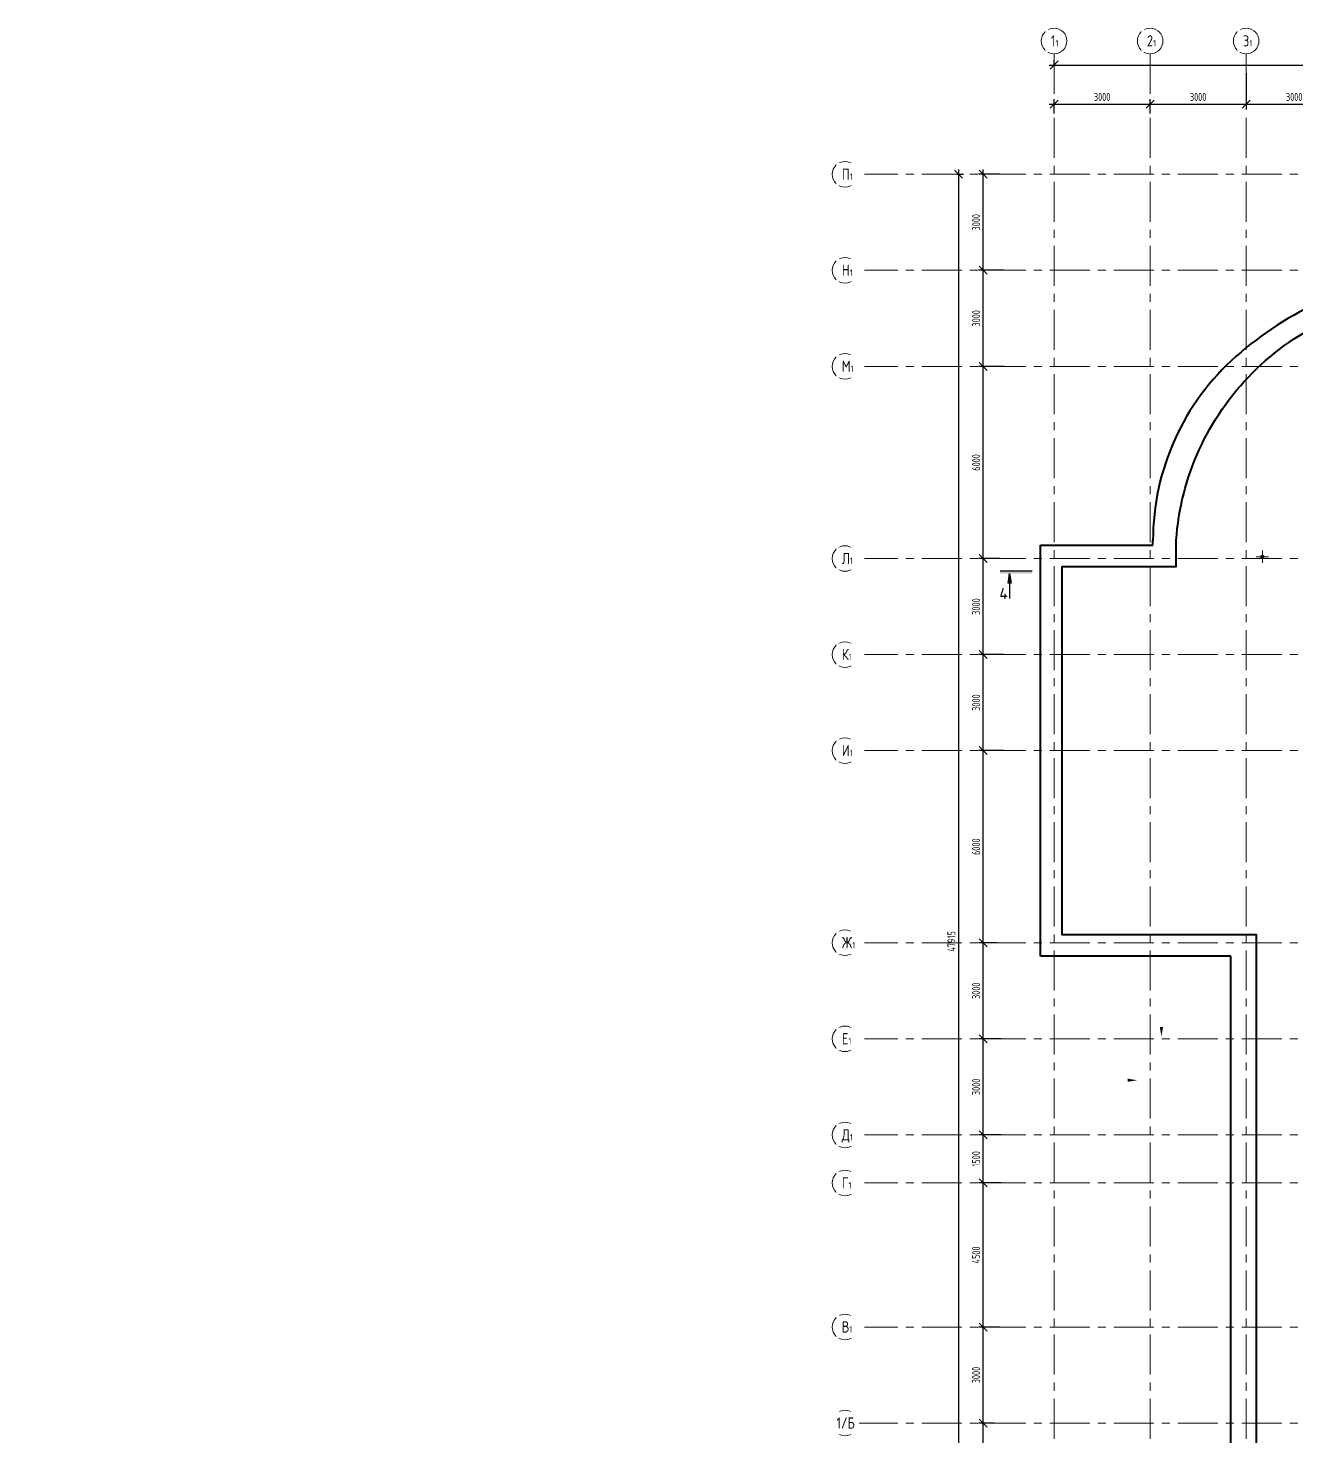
# Model space of a CAD drawing. Header units: millimetres. Extents: x -360149 to 682031, y -35655 to 209517.
# Drawn here: x 156525 to 196164, y 91172 to 135163 of the extents above; entities that cross this region are included whole.
import ezdxf
from ezdxf import colors
from ezdxf.entities.mleader import LeaderData, LeaderLine
from ezdxf.math import Vec2, Vec3

# ---------------------------------------------------------------- set-up
doc = ezdxf.new("R2010")
doc.units = ezdxf.units.MM
doc.header["$MEASUREMENT"] = 0
doc.header["$PDMODE"] = 3
doc.header["$PDSIZE"] = -4
doc.linetypes.add('CENTER', pattern=[2, 1.25, -0.25, 0.25, -0.25])
doc.layers.get('0').update_dxf_attribs({"color": 250, "lineweight": 9})
doc.layers.get('Defpoints').update_dxf_attribs({"color": 6})
for name, color, linetype, lineweight in [('_ВК-К1', 14, 'Continuous', 40), ('АР_Навесной фасад', 147, 'Continuous', 5), ('АР_Оси', 195, 'Continuous', 9), ('АР_Оси размеры', 164, 'Continuous', 9), ('АР_Отметки', 250, 'Continuous', 15), ('АР_Разрезы', 175, 'Continuous', 9), ('Подвал', 250, 'Continuous', 30)]:
    doc.layers.add(name, color=color, linetype=linetype, lineweight=lineweight)
doc.layers.add('Тонкая', color=7, linetype='Continuous')
doc.styles.add('ISOCPEUR', font='isocpeur.ttf', dxfattribs={"width": 0.7})
doc.styles.add('METRO-STYLE', font='isocpeur.ttf', dxfattribs={"width": 0.9, "oblique": 15})
doc.styles.add('ГОСТ 2.304', font='isocpeur.ttf', dxfattribs={"width": 0.7})
doc.dimstyles.new('СПДС', dxfattribs={"dimscale": 100, "dimtxt": 2.5, "dimasz": 2.5, "dimexe": 1.5, "dimexo": 0, "dimgap": 1, "dimtad": 1, "dimdec": 0, "dimrnd": 1, "dimtxsty": 'ГОСТ 2.304', "dimblk": 'OBLIQUE', "dimcen": 2.5, "dimdle": 1.5, "dimadec": 0, "dimazin": 2, "dimtfac": 0.75, "dimtdec": 0, "dimtmove": 1, "dimatfit": 3, "dimfxl": 1, "dimtolj": 1, "dimarcsym": 1})

# ---------------------------------------------------------------- blocks, each defined once
blk = doc.blocks.new('_Oblique')
at = {"color": 0, "linetype": 'ByBlock', "lineweight": -2}
blk.add_line((-0.5, -0.5), (0.5, 0.5), dxfattribs=at)
blk = doc.blocks.new('*D436')
at = {"layer": 'Defpoints', "color": 0, "lineweight": 30, "ltscale": 100, "transparency": 16777216}
for p in [(186368, 91601), (186710, 91601), (186710, 88601)]:
    blk.add_point(p, dxfattribs=at)
at = {"layer": 'АР_Оси размеры', "color": 0, "lineweight": -2, "ltscale": 100, "transparency": 16777216}
for p, q in [((186710, 91601), (186218, 91601)), ((186368, 88451), (186368, 91751)), ((186710, 88601), (186218, 88601))]:
    blk.add_line(p, q, dxfattribs=at)
at = {"layer": 'АР_Оси размеры', "color": 0, "lineweight": -2, "ltscale": 100, "transparency": 16777216, "xscale": 250, "yscale": 250, "zscale": 250}
for p, rotation in [((186368, 91601), 90), ((186368, 88601), 270)]:
    blk.add_blockref('_Oblique', p, dxfattribs=dict(at, rotation=rotation))
at = {"layer": 'АР_Оси размеры', "color": 0, "ltscale": 100, "transparency": 16777216, "insert": (186143, 90101), "char_height": 250, "attachment_point": 5, "rotation": 90, "style": 'ГОСТ 2.304'}
blk.add_mtext('\\A1;3000', dxfattribs=at)
blk = doc.blocks.new('*D437')
at = {"layer": 'Defpoints', "color": 0, "lineweight": 30, "ltscale": 100, "transparency": 16777216}
for p in [(186368, 94601), (186877, 94601), (186710, 91601)]:
    blk.add_point(p, dxfattribs=at)
at = {"layer": 'АР_Оси размеры', "color": 0, "lineweight": -2, "ltscale": 100, "transparency": 16777216}
for p, q in [((186877, 94601), (186218, 94601)), ((186368, 91451), (186368, 94751)), ((186710, 91601), (186218, 91601))]:
    blk.add_line(p, q, dxfattribs=at)
at = {"layer": 'АР_Оси размеры', "color": 0, "lineweight": -2, "ltscale": 100, "transparency": 16777216, "xscale": 250, "yscale": 250, "zscale": 250}
for p, rotation in [((186368, 94601), 90), ((186368, 91601), 270)]:
    blk.add_blockref('_Oblique', p, dxfattribs=dict(at, rotation=rotation))
at = {"layer": 'АР_Оси размеры', "color": 0, "ltscale": 100, "transparency": 16777216, "insert": (186143, 93101), "char_height": 250, "attachment_point": 5, "rotation": 90, "style": 'ГОСТ 2.304'}
blk.add_mtext('\\A1;3000', dxfattribs=at)
blk = doc.blocks.new('*D438')
at = {"layer": 'Defpoints', "color": 0, "lineweight": 30, "ltscale": 100, "transparency": 16777216}
for p in [(186368, 99101), (186931, 99101), (186877, 94601)]:
    blk.add_point(p, dxfattribs=at)
at = {"layer": 'АР_Оси размеры', "color": 0, "lineweight": -2, "ltscale": 100, "transparency": 16777216}
for p, q in [((186931, 99101), (186218, 99101)), ((186368, 94451), (186368, 99251)), ((186877, 94601), (186218, 94601))]:
    blk.add_line(p, q, dxfattribs=at)
at = {"layer": 'АР_Оси размеры', "color": 0, "lineweight": -2, "ltscale": 100, "transparency": 16777216, "xscale": 250, "yscale": 250, "zscale": 250}
for p, rotation in [((186368, 99101), 90), ((186368, 94601), 270)]:
    blk.add_blockref('_Oblique', p, dxfattribs=dict(at, rotation=rotation))
at = {"layer": 'АР_Оси размеры', "color": 0, "ltscale": 100, "transparency": 16777216, "insert": (186143, 96851), "char_height": 250, "attachment_point": 5, "rotation": 90, "style": 'ГОСТ 2.304'}
blk.add_mtext('\\A1;4500', dxfattribs=at)
blk = doc.blocks.new('*D439')
at = {"layer": 'Defpoints', "color": 0, "lineweight": 30, "ltscale": 100, "transparency": 16777216}
for p in [(186368, 100601), (186931, 100601), (186931, 99101)]:
    blk.add_point(p, dxfattribs=at)
at = {"layer": 'АР_Оси размеры', "color": 0, "lineweight": -2, "ltscale": 100, "transparency": 16777216}
for p, q in [((186368, 98951), (186368, 100751)), ((186931, 100601), (186218, 100601)), ((186931, 99101), (186218, 99101))]:
    blk.add_line(p, q, dxfattribs=at)
at = {"layer": 'АР_Оси размеры', "color": 0, "lineweight": -2, "ltscale": 100, "transparency": 16777216, "xscale": 250, "yscale": 250, "zscale": 250}
for p, rotation in [((186368, 100601), 90), ((186368, 99101), 270)]:
    blk.add_blockref('_Oblique', p, dxfattribs=dict(at, rotation=rotation))
at = {"layer": 'АР_Оси размеры', "color": 0, "ltscale": 100, "transparency": 16777216, "insert": (186143, 99851), "char_height": 250, "attachment_point": 5, "rotation": 90, "style": 'ГОСТ 2.304'}
blk.add_mtext('\\A1;1500', dxfattribs=at)
blk = doc.blocks.new('*D440')
at = {"layer": 'Defpoints', "color": 0, "lineweight": 30, "ltscale": 100, "transparency": 16777216}
for p in [(186368, 103601), (186791, 103601), (186931, 100601)]:
    blk.add_point(p, dxfattribs=at)
at = {"layer": 'АР_Оси размеры', "color": 0, "lineweight": -2, "ltscale": 100, "transparency": 16777216}
for p, q in [((186791, 103601), (186218, 103601)), ((186368, 100451), (186368, 103751)), ((186931, 100601), (186218, 100601))]:
    blk.add_line(p, q, dxfattribs=at)
at = {"layer": 'АР_Оси размеры', "color": 0, "lineweight": -2, "ltscale": 100, "transparency": 16777216, "xscale": 250, "yscale": 250, "zscale": 250}
for p, rotation in [((186368, 103601), 90), ((186368, 100601), 270)]:
    blk.add_blockref('_Oblique', p, dxfattribs=dict(at, rotation=rotation))
at = {"layer": 'АР_Оси размеры', "color": 0, "ltscale": 100, "transparency": 16777216, "insert": (186143, 102101), "char_height": 250, "attachment_point": 5, "rotation": 90, "style": 'ГОСТ 2.304'}
blk.add_mtext('\\A1;3000', dxfattribs=at)
blk = doc.blocks.new('*D441')
at = {"layer": 'Defpoints', "color": 0, "lineweight": 30, "ltscale": 100, "transparency": 16777216}
for p in [(186368, 106601), (186791, 106601), (186931, 103601)]:
    blk.add_point(p, dxfattribs=at)
at = {"layer": 'АР_Оси размеры', "color": 0, "lineweight": -2, "ltscale": 100, "transparency": 16777216}
for p, q in [((186791, 106601), (186218, 106601)), ((186368, 103451), (186368, 106751)), ((186931, 103601), (186218, 103601))]:
    blk.add_line(p, q, dxfattribs=at)
at = {"layer": 'АР_Оси размеры', "color": 0, "lineweight": -2, "ltscale": 100, "transparency": 16777216, "xscale": 250, "yscale": 250, "zscale": 250}
for p, rotation in [((186368, 106601), 90), ((186368, 103601), 270)]:
    blk.add_blockref('_Oblique', p, dxfattribs=dict(at, rotation=rotation))
at = {"layer": 'АР_Оси размеры', "color": 0, "ltscale": 100, "transparency": 16777216, "insert": (186143, 105101), "char_height": 250, "attachment_point": 5, "rotation": 90, "style": 'ГОСТ 2.304'}
blk.add_mtext('\\A1;3000', dxfattribs=at)
blk = doc.blocks.new('*D442')
at = {"layer": 'Defpoints', "color": 0, "lineweight": 30, "ltscale": 100, "transparency": 16777216}
for p in [(186368, 112601), (187022, 112601), (186791, 106601)]:
    blk.add_point(p, dxfattribs=at)
at = {"layer": 'АР_Оси размеры', "color": 0, "lineweight": -2, "ltscale": 100, "transparency": 16777216}
for p, q in [((186368, 106451), (186368, 112751)), ((187022, 112601), (186218, 112601)), ((186791, 106601), (186218, 106601))]:
    blk.add_line(p, q, dxfattribs=at)
at = {"layer": 'АР_Оси размеры', "color": 0, "lineweight": -2, "ltscale": 100, "transparency": 16777216, "xscale": 250, "yscale": 250, "zscale": 250}
for p, rotation in [((186368, 112601), 90), ((186368, 106601), 270)]:
    blk.add_blockref('_Oblique', p, dxfattribs=dict(at, rotation=rotation))
at = {"layer": 'АР_Оси размеры', "color": 0, "ltscale": 100, "transparency": 16777216, "insert": (186143, 109601), "char_height": 250, "attachment_point": 5, "rotation": 90, "style": 'ГОСТ 2.304'}
blk.add_mtext('\\A1;6000', dxfattribs=at)
blk = doc.blocks.new('*D443')
at = {"layer": 'Defpoints', "color": 0, "lineweight": 30, "ltscale": 100, "transparency": 16777216}
for p in [(186368, 115601), (186879, 115601), (187022, 112601)]:
    blk.add_point(p, dxfattribs=at)
at = {"layer": 'АР_Оси размеры', "color": 0, "lineweight": -2, "ltscale": 100, "transparency": 16777216}
for p, q in [((186368, 112451), (186368, 115751)), ((186879, 115601), (186218, 115601)), ((187022, 112601), (186218, 112601))]:
    blk.add_line(p, q, dxfattribs=at)
at = {"layer": 'АР_Оси размеры', "color": 0, "lineweight": -2, "ltscale": 100, "transparency": 16777216, "xscale": 250, "yscale": 250, "zscale": 250}
for p, rotation in [((186368, 115601), 90), ((186368, 112601), 270)]:
    blk.add_blockref('_Oblique', p, dxfattribs=dict(at, rotation=rotation))
at = {"layer": 'АР_Оси размеры', "color": 0, "ltscale": 100, "transparency": 16777216, "insert": (186143, 114101), "char_height": 250, "attachment_point": 5, "rotation": 90, "style": 'ГОСТ 2.304'}
blk.add_mtext('\\A1;3000', dxfattribs=at)
blk = doc.blocks.new('*D444')
at = {"layer": 'Defpoints', "color": 0, "lineweight": 30, "ltscale": 100, "transparency": 16777216}
for p in [(186368, 118601), (186879, 118601), (187022, 115601)]:
    blk.add_point(p, dxfattribs=at)
at = {"layer": 'АР_Оси размеры', "color": 0, "lineweight": -2, "ltscale": 100, "transparency": 16777216}
for p, q in [((186879, 118601), (186218, 118601)), ((186368, 115451), (186368, 118751)), ((187022, 115601), (186218, 115601))]:
    blk.add_line(p, q, dxfattribs=at)
at = {"layer": 'АР_Оси размеры', "color": 0, "lineweight": -2, "ltscale": 100, "transparency": 16777216, "xscale": 250, "yscale": 250, "zscale": 250}
for p, rotation in [((186368, 118601), 90), ((186368, 115601), 270)]:
    blk.add_blockref('_Oblique', p, dxfattribs=dict(at, rotation=rotation))
at = {"layer": 'АР_Оси размеры', "color": 0, "ltscale": 100, "transparency": 16777216, "insert": (186143, 117101), "char_height": 250, "attachment_point": 5, "rotation": 90, "style": 'ГОСТ 2.304'}
blk.add_mtext('\\A1;3000', dxfattribs=at)
blk = doc.blocks.new('*D445')
at = {"layer": 'Defpoints', "color": 0, "lineweight": 30, "ltscale": 100, "transparency": 16777216}
for p in [(186368, 124601), (187027, 124601), (186879, 118601)]:
    blk.add_point(p, dxfattribs=at)
at = {"layer": 'АР_Оси размеры', "color": 0, "lineweight": -2, "ltscale": 100, "transparency": 16777216}
for p, q in [((187027, 124601), (186218, 124601)), ((186368, 118451), (186368, 124751)), ((186879, 118601), (186218, 118601))]:
    blk.add_line(p, q, dxfattribs=at)
at = {"layer": 'АР_Оси размеры', "color": 0, "lineweight": -2, "ltscale": 100, "transparency": 16777216, "xscale": 250, "yscale": 250, "zscale": 250}
for p, rotation in [((186368, 124601), 90), ((186368, 118601), 270)]:
    blk.add_blockref('_Oblique', p, dxfattribs=dict(at, rotation=rotation))
at = {"layer": 'АР_Оси размеры', "color": 0, "ltscale": 100, "transparency": 16777216, "insert": (186143, 121601), "char_height": 250, "attachment_point": 5, "rotation": 90, "style": 'ГОСТ 2.304'}
blk.add_mtext('\\A1;6000', dxfattribs=at)
blk = doc.blocks.new('*D446')
at = {"layer": 'Defpoints', "color": 0, "lineweight": 30, "ltscale": 100, "transparency": 16777216}
for p in [(186368, 127601), (186879, 127601), (187022, 124601)]:
    blk.add_point(p, dxfattribs=at)
at = {"layer": 'АР_Оси размеры', "color": 0, "lineweight": -2, "ltscale": 100, "transparency": 16777216}
for p, q in [((186879, 127601), (186218, 127601)), ((186368, 124451), (186368, 127751)), ((187022, 124601), (186218, 124601))]:
    blk.add_line(p, q, dxfattribs=at)
at = {"layer": 'АР_Оси размеры', "color": 0, "lineweight": -2, "ltscale": 100, "transparency": 16777216, "xscale": 250, "yscale": 250, "zscale": 250}
for p, rotation in [((186368, 127601), 90), ((186368, 124601), 270)]:
    blk.add_blockref('_Oblique', p, dxfattribs=dict(at, rotation=rotation))
at = {"layer": 'АР_Оси размеры', "color": 0, "ltscale": 100, "transparency": 16777216, "insert": (186143, 126101), "char_height": 250, "attachment_point": 5, "rotation": 90, "style": 'ГОСТ 2.304'}
blk.add_mtext('\\A1;3000', dxfattribs=at)
blk = doc.blocks.new('*D447')
at = {"layer": 'Defpoints', "color": 0, "lineweight": 30, "ltscale": 100, "transparency": 16777216}
for p in [(186368, 130601), (186879, 130601), (187022, 127601)]:
    blk.add_point(p, dxfattribs=at)
at = {"layer": 'АР_Оси размеры', "color": 0, "lineweight": -2, "ltscale": 100, "transparency": 16777216}
for p, q in [((186368, 127451), (186368, 130751)), ((186879, 130601), (186218, 130601)), ((187022, 127601), (186218, 127601))]:
    blk.add_line(p, q, dxfattribs=at)
at = {"layer": 'АР_Оси размеры', "color": 0, "lineweight": -2, "ltscale": 100, "transparency": 16777216, "xscale": 250, "yscale": 250, "zscale": 250}
for p, rotation in [((186368, 130601), 90), ((186368, 127601), 270)]:
    blk.add_blockref('_Oblique', p, dxfattribs=dict(at, rotation=rotation))
at = {"layer": 'АР_Оси размеры', "color": 0, "ltscale": 100, "transparency": 16777216, "insert": (186143, 129101), "char_height": 250, "attachment_point": 5, "rotation": 90, "style": 'ГОСТ 2.304'}
blk.add_mtext('\\A1;3000', dxfattribs=at)
blk = doc.blocks.new('*D448')
at = {"layer": 'Defpoints', "color": 0, "lineweight": 30, "ltscale": 100, "transparency": 16777216}
for p in [(185541, 130601), (185541, 82686), (185597, 82686)]:
    blk.add_point(p, dxfattribs=at)
at = {"layer": 'АР_Оси размеры', "color": 0, "lineweight": -2, "ltscale": 100, "transparency": 16777216}
for p, q in [((185597, 130751), (185597, 82536)), ((185541, 130601), (185747, 130601)), ((185541, 82686), (185747, 82686))]:
    blk.add_line(p, q, dxfattribs=at)
at = {"layer": 'АР_Оси размеры', "color": 0, "lineweight": -2, "ltscale": 100, "transparency": 16777216, "xscale": 250, "yscale": 250, "zscale": 250}
for p, rotation in [((185597, 130601), 90), ((185597, 82686), 270)]:
    blk.add_blockref('_Oblique', p, dxfattribs=dict(at, rotation=rotation))
at = {"layer": 'АР_Оси размеры', "color": 0, "ltscale": 100, "transparency": 16777216, "insert": (185372, 106643), "char_height": 250, "attachment_point": 5, "rotation": 90, "style": 'ГОСТ 2.304'}
blk.add_mtext('\\A1;47915', dxfattribs=at)
blk = doc.blocks.new('*D449')
at = {"layer": 'Defpoints', "color": 0, "lineweight": 30, "ltscale": 100, "transparency": 16777216}
for p in [(188581, 132497), (191581, 132791), (191581, 132497)]:
    blk.add_point(p, dxfattribs=at)
at = {"layer": 'АР_Оси размеры', "color": 0, "lineweight": -2, "ltscale": 100, "transparency": 16777216}
for p, q in [((188581, 132497), (188581, 132941)), ((191581, 132497), (191581, 132941)), ((188431, 132791), (191731, 132791))]:
    blk.add_line(p, q, dxfattribs=at)
at = {"layer": 'АР_Оси размеры', "color": 0, "lineweight": -2, "ltscale": 100, "transparency": 16777216, "xscale": 250, "yscale": 250, "zscale": 250, "rotation": 180}
blk.add_blockref('_Oblique', (188581, 132791), dxfattribs=at)
at = {"layer": 'АР_Оси размеры', "color": 0, "lineweight": -2, "ltscale": 100, "transparency": 16777216, "xscale": 250, "yscale": 250, "zscale": 250}
blk.add_blockref('_Oblique', (191581, 132791), dxfattribs=at)
at = {"layer": 'АР_Оси размеры', "color": 0, "ltscale": 100, "transparency": 16777216, "insert": (190081, 133016), "char_height": 250, "attachment_point": 5, "style": 'ГОСТ 2.304'}
blk.add_mtext('\\A1;3000', dxfattribs=at)
blk = doc.blocks.new('*D450')
at = {"layer": 'Defpoints', "color": 0, "lineweight": 30, "ltscale": 100, "transparency": 16777216}
for p in [(194581, 133761), (191581, 132497), (194581, 132791)]:
    blk.add_point(p, dxfattribs=at)
at = {"layer": 'АР_Оси размеры', "color": 0, "lineweight": -2, "ltscale": 100, "transparency": 16777216}
for p, q in [((194581, 133761), (194581, 132641)), ((191581, 132497), (191581, 132941)), ((191431, 132791), (194731, 132791))]:
    blk.add_line(p, q, dxfattribs=at)
at = {"layer": 'АР_Оси размеры', "color": 0, "lineweight": -2, "ltscale": 100, "transparency": 16777216, "xscale": 250, "yscale": 250, "zscale": 250, "rotation": 180}
blk.add_blockref('_Oblique', (191581, 132791), dxfattribs=at)
at = {"layer": 'АР_Оси размеры', "color": 0, "lineweight": -2, "ltscale": 100, "transparency": 16777216, "xscale": 250, "yscale": 250, "zscale": 250}
blk.add_blockref('_Oblique', (194581, 132791), dxfattribs=at)
at = {"layer": 'АР_Оси размеры', "color": 0, "ltscale": 100, "transparency": 16777216, "insert": (193081, 133016), "char_height": 250, "attachment_point": 5, "style": 'ГОСТ 2.304'}
blk.add_mtext('\\A1;3000', dxfattribs=at)
blk = doc.blocks.new('*D451')
at = {"layer": 'Defpoints', "color": 0, "lineweight": 30, "ltscale": 100, "transparency": 16777216}
for p in [(194581, 133761), (197581, 133379), (197581, 132791)]:
    blk.add_point(p, dxfattribs=at)
at = {"layer": 'АР_Оси размеры', "color": 0, "lineweight": -2, "ltscale": 100, "transparency": 16777216}
for p, q in [((194581, 133761), (194581, 132641)), ((197581, 133379), (197581, 132641)), ((194431, 132791), (197731, 132791))]:
    blk.add_line(p, q, dxfattribs=at)
at = {"layer": 'АР_Оси размеры', "color": 0, "lineweight": -2, "ltscale": 100, "transparency": 16777216, "xscale": 250, "yscale": 250, "zscale": 250, "rotation": 180}
blk.add_blockref('_Oblique', (194581, 132791), dxfattribs=at)
at = {"layer": 'АР_Оси размеры', "color": 0, "lineweight": -2, "ltscale": 100, "transparency": 16777216, "xscale": 250, "yscale": 250, "zscale": 250}
blk.add_blockref('_Oblique', (197581, 132791), dxfattribs=at)
at = {"layer": 'АР_Оси размеры', "color": 0, "ltscale": 100, "transparency": 16777216, "insert": (196081, 133016), "char_height": 250, "attachment_point": 5, "style": 'ГОСТ 2.304'}
blk.add_mtext('\\A1;3000', dxfattribs=at)
blk = doc.blocks.new('*D469')
at = {"layer": 'Defpoints', "color": 0, "lineweight": 30, "ltscale": 100, "transparency": 16777216}
for p in [(188581, 134013), (252091, 134013), (252091, 134013)]:
    blk.add_point(p, dxfattribs=at)
at = {"layer": 'АР_Оси размеры', "color": 0, "lineweight": -2, "ltscale": 100, "transparency": 16777216}
for p, q in [((188431, 134013), (252241, 134013)), ((188581, 134013), (188581, 134163)), ((252091, 134013), (252091, 134163))]:
    blk.add_line(p, q, dxfattribs=at)
at = {"layer": 'АР_Оси размеры', "color": 0, "lineweight": -2, "ltscale": 100, "transparency": 16777216, "xscale": 250, "yscale": 250, "zscale": 250, "rotation": 180}
blk.add_blockref('_Oblique', (188581, 134013), dxfattribs=at)
at = {"layer": 'АР_Оси размеры', "color": 0, "lineweight": -2, "ltscale": 100, "transparency": 16777216, "xscale": 250, "yscale": 250, "zscale": 250}
blk.add_blockref('_Oblique', (252091, 134013), dxfattribs=at)
at = {"layer": 'АР_Оси размеры', "color": 0, "ltscale": 100, "transparency": 16777216, "insert": (220336, 134238), "char_height": 250, "attachment_point": 5, "style": 'ГОСТ 2.304'}
blk.add_mtext('\\A1;63510', dxfattribs=at)
blk = doc.blocks.new('A$C60573c2e')
at = {"layer": 'АР_Разрезы', "ltscale": 100}
h = blk.add_hatch(color=5, dxfattribs=at)
h.dxf.hatch_style = 1
h.paths.add_polyline_path([(-689, -12469), (-689, -12399), (-1689, -12399), (-1689, -12469)])
h.paths.add_polyline_path([(-1339, -12769), (-1389, -12469), (-1389, -12769)])
h.paths.add_polyline_path([(-1389, -12769), (-1389, -12469), (-1440, -12769)])
at = {"layer": 'АР_Разрезы', "color": 5, "lineweight": 25, "ltscale": 100}
for p, q in [((-689, -12399, -2792), (-1689, -12399, -2792)), ((-1440, -12769, -2792), (-1389, -12469, -2792)), ((-1389, -12469, -2792), (-1339, -12769, -2792)), ((-1339, -12769, -2792), (-1440, -12769, -2792))]:
    blk.add_line(p, q, dxfattribs=at)
at = {"layer": 'АР_Разрезы', "color": 5, "lineweight": 25, "ltscale": 100, "elevation": -2792}
blk.add_lwpolyline([(-1389, -12469), (-1389, -13252)], dxfattribs=at)
at = {"layer": 'АР_Разрезы', "color": 5, "lineweight": 25, "ltscale": 100, "insert": (-1710, -12919, -2792), "char_height": 350, "width": 583.33, "attachment_point": 1, "style": 'METRO-STYLE'}
blk.add_mtext('{\\Q0;\\W1;4}', dxfattribs=at)
blk = doc.blocks.new('A$C6552fe61')
at = {"layer": '_ВК-К1', "color": 18, "lineweight": 9, "ltscale": 100, "true_color": 0x000000}
for p, q in [((-195, 0), (195, 0)), ((0, 192), (0, -192))]:
    blk.add_line(p, q, dxfattribs=at)
blk = doc.blocks.new('_DotSmall')
at = {"color": 0, "linetype": 'ByBlock', "const_width": 0.5}
blk.add_lwpolyline([(-0.0625, 0, 1), (0.0625, 0, 1)], format="xyb", close=True, dxfattribs=at)

msp = doc.modelspace()

# ---------------------------------------------------------------- linework, layer by layer
at = {"linetype": 'Continuous'}
for points in [[(191933.38, 104297.28, 0, 0, 0), (191933.38, 103668.28, 0, 100, 0), (191933.38, 103968.28, 100, 100, 0)], [(190547.38, 102307.54, 0, 0, 0), (191176.38, 102307.54, 0, 100, 0), (190876.38, 102307.54, 100, 100, 0)]]:
    msp.add_lwpolyline(points, format="xyseb", dxfattribs=at)
at = {"layer": '_ВК-К1', "color": 18, "lineweight": 9, "ltscale": 100, "true_color": 0x000000}
for p, q in [((195000.36, 118658.32), (195172.19, 118658.32)), ((195086.27, 118770.81), (195086.27, 118545.83))]:
    msp.add_line(p, q, dxfattribs=at)
at = {"layer": '_ВК-К1', "color": 18, "lineweight": 40, "ltscale": 100, "true_color": 0x000000}
msp.add_circle((195086.27, 118658.32), 30, dxfattribs=at)
at = {"layer": 'АР_Навесной фасад', "color": 18, "lineweight": 40, "ltscale": 100, "true_color": 0x000000}
for p, q in [((188159.3, 106180.68), (188159.3, 119020.68)), ((188159.3, 119020.68), (191669.07, 119020.68)), ((191669.07, 119020.68), (191669.07, 119160.68)), ((194099.18, 106180.68), (188159.3, 106180.68)), ((194099.18, 81885.68), (194099.18, 106180.68))]:
    msp.add_line(p, q, dxfattribs=at)
msp.add_lwpolyline([(194899.18, 82685.68), (194899.18, 106850.68), (188829.3, 106850.68), (188829.3, 118350.68), (192396.54, 118350.68), (192396.34, 119165.7, -0.18105595), (194779.3, 124400.68, -0.18118062), (200018.65, 126784), (200829.3, 126784), (200829.3, 130350.68), (209329.3, 130350.68), (209329.3, 127350.68), (218159.3, 127350.68)], format="xyb", dxfattribs=at)
for centre, radius, start, end in [((201360.19, 116869.05), 10726, 97.181542, 131.392875), ((199340.35, 119160.68), 7671.28, 131.392875, 180)]:
    msp.add_arc(centre, radius, start, end, dxfattribs=at)
at = {"layer": 'АР_Оси', "linetype": 'CENTER', "ltscale": 1000}
for p, q in [((188580.55, 134363.15), (188580.55, 78630.8)), ((191580.55, 134363.15), (191580.55, 78630.8)), ((194580.55, 134363.15), (194580.55, 78630.8)), ((182446.86, 130600.68), (265625.26, 130600.68)), ((182446.86, 127600.68), (265625.26, 127600.68)), ((182446.86, 124600.68), (265625.26, 124600.68)), ((182446.86, 118600.68), (265625.26, 118600.68)), ((182446.86, 115600.68), (265625.26, 115600.68)), ((182446.86, 112600.68), (265625.26, 112600.68)), ((182446.86, 106600.68), (265625.26, 106600.68)), ((182446.86, 103600.68), (265625.26, 103600.68)), ((182446.86, 100600.68), (265625.26, 100600.68)), ((182446.86, 99100.68), (265625.26, 99100.68)), ((182446.86, 94600.68), (265625.26, 94600.68)), ((182446.86, 91600.68), (265625.26, 91600.68))]:
    msp.add_line(p, q, dxfattribs=at)
at = {"layer": 'АР_Оси', "ltscale": 0.5}
for centre in [(188580.55, 134763.15), (191580.55, 134763.15), (194580.55, 134763.15), (182046.86, 130600.68), (182046.86, 127600.68), (182046.86, 124600.68), (182046.86, 118600.68), (182046.86, 115600.68), (182046.86, 112600.68), (182046.86, 106600.68), (182046.86, 103600.68), (182046.86, 100600.68), (182046.86, 99100.68), (182046.86, 94600.68), (182046.86, 91600.68)]:
    msp.add_circle(centre, 400, dxfattribs=at)

# ---------------------------------------------------------------- block references
at = {"layer": 'Подвал', "lineweight": 13, "ltscale": 500}
msp.add_blockref('A$C6552fe61', (195086.27, 118658.32), dxfattribs=at)
at = {"layer": 'Тонкая', "color": 31, "ltscale": 100, "true_color": 0xfecc66}
msp.add_blockref('A$C60573c2e', (188580.55, 130600.68), dxfattribs=at)

# ---------------------------------------------------------------- dimensions: what is measured, and where the dimension line sits
at = {"layer": 'АР_Оси размеры', "ltscale": 100}
for base, p1, p2, picture, middle in [((194580.55, 132790.78), (191580.55, 132496.91), (194580.55, 133760.56), '*D450', (193080.55, 133015.78)), ((197580.55, 132790.78), (194580.55, 133760.56), (197580.55, 133378.53), '*D451', (196080.55, 133015.78)), ((191580.55, 132790.78), (188580.55, 132496.91), (191580.55, 132496.91), '*D449', (190080.55, 133015.78))]:
    dim = msp.add_linear_dim(base=base, p1=p1, p2=p2, dimstyle='СПДС', dxfattribs=at)
    dim.commit()
    dim.dimension.update_dxf_attribs({"geometry": picture, "text_midpoint": middle})
for base, p1, p2, picture, middle in [((185597.31, 82685.68), (185541.5, 130600.68), (185541.5, 82685.68), '*D448', (185372.31, 106643.18)), ((186367.87, 130600.68), (187022.14, 127600.68), (186879.14, 130600.68), '*D447', (186142.87, 129100.68)), ((186367.87, 127600.68), (187022.14, 124600.68), (186879.14, 127600.68), '*D446', (186142.87, 126100.68)), ((186367.87, 124600.68), (186879.14, 118600.68), (187027.31, 124600.68), '*D445', (186142.87, 121600.68)), ((186367.87, 118600.68), (187022.14, 115600.68), (186879.14, 118600.68), '*D444', (186142.87, 117100.68)), ((186367.87, 115600.68), (187022.14, 112600.68), (186879.14, 115600.68), '*D443', (186142.87, 114100.68)), ((186367.87, 112600.68), (186791.35, 106600.68), (187022.14, 112600.68), '*D442', (186142.87, 109600.68)), ((186367.87, 106600.68), (186930.84, 103600.68), (186791.35, 106600.68), '*D441', (186142.87, 105100.68)), ((186367.87, 103600.68), (186930.84, 100600.68), (186791.35, 103600.68), '*D440', (186142.87, 102100.68)), ((186367.87, 100600.68), (186930.84, 99100.68), (186930.84, 100600.68), '*D439', (186142.87, 99850.68)), ((186367.87, 99100.68), (186876.78, 94600.68), (186930.84, 99100.68), '*D438', (186142.87, 96850.68)), ((186367.87, 94600.68), (186709.81, 91600.68), (186876.78, 94600.68), '*D437', (186142.87, 93100.68)), ((186367.87, 91600.68), (186709.81, 88600.68), (186709.81, 91600.68), '*D436', (186142.87, 90100.68))]:
    dim = msp.add_linear_dim(base=base, p1=p1, p2=p2, angle=90, dimstyle='СПДС', dxfattribs=at)
    dim.commit()
    dim.dimension.update_dxf_attribs({"geometry": picture, "text_midpoint": middle})

# ---------------------------------------------------------------- next in the draw order: texts
at = {"layer": 'АР_Оси', "char_height": 350, "attachment_point": 1, "line_spacing_factor": 1.149209, "style": 'ГОСТ 2.304', "bg_fill": 2}
for s, insert, width in [('{\\W0.8;1\\H0.57143x;1}', (188480.73, 134940.93), 123.8671), ('{\\W0.8;2\\H0.57143x;1}', (191480.73, 134940.93), 123.8671), ('{\\W0.8;3\\H0.57143x;1}', (194480.73, 134940.93), 123.8671), ('{\\W0.8;П\\H0.57143x;1}', (181947.04, 130778.46), 528.8202), ('{\\W0.8;Н\\H0.57143x;1}', (181947.04, 127778.46), 528.8202), ('{\\W0.8;М\\H0.57143x;1}', (181947.04, 124778.46), 528.8202), ('{\\W0.8;Л\\H0.57143x;1}', (181947.04, 118778.46), 528.8202), ('{\\W0.8;К\\H0.57143x;1}', (181947.04, 115778.46), 528.8202), ('{\\W0.8;И\\H0.57143x;1}', (181947.04, 112778.46), 528.8202), ('{\\W0.8;Ж\\H0.57143x;1}', (181947.04, 106778.46), 528.8202), ('{\\W0.8;Е\\H0.57143x;1}', (181947.04, 103778.46), 528.8202), ('{\\W0.8;Д\\H0.57143x;1}', (181947.04, 100778.46), 528.8202), ('{\\W0.8;Г\\H0.57143x;1}', (181947.04, 99278.46), 528.8202), ('{\\W0.8;В\\H0.57143x;1}', (181947.04, 94778.46), 528.8202), ('{\\W0.8;1/Б}', (181782.08, 91778.46), 528.8202)]:
    msp.add_mtext(s, dxfattribs=dict(at, insert=insert, width=width))

# ---------------------------------------------------------------- next in the draw order: dimensions: what is measured, and where the dimension line sits
at = {"layer": 'АР_Оси размеры', "ltscale": 100}
dim = msp.add_linear_dim(base=(252090.55, 134013.15), p1=(188580.55, 134013.15), p2=(252090.55, 134013.15), dimstyle='СПДС', dxfattribs=at)
dim.commit()
dim.dimension.update_dxf_attribs({"geometry": '*D469', "text_midpoint": (220335.55, 134238.15)})

# ---------------------------------------------------------------- next in the draw order: leaders
at = {"layer": 'АР_Отметки'}
ml = msp.add_multileader_mtext('Standard', dxfattribs=at)
ml.set_content('Л.4', color=256, style='ISOCPEUR')
ml.set_leader_properties(color=256, linetype='Continuous', lineweight=-1)
ml.set_arrow_properties(name='DOTSMALL')
ml.build(insert=Vec2(0, 0))
ml.multileader.update_dxf_attribs({"has_text_frame": 1, "text_left_attachment_type": 4, "text_right_attachment_type": 4, "dogleg_length": 100, "arrow_head_size": 180})
ctx = ml.context
ctx.base_point, ctx.char_height, ctx.arrow_head_size, ctx.landing_gap_size, ctx.plane_origin = Vec3(492034.94, 129862.56), 250, 180, 50, Vec3(520155.38, 117704.9)
ctx.left_attachment, ctx.right_attachment = 4, 4
notes = []
notes.append((ctx, [(0, (0, 0, 0), (0, 0), (1, 0), 1, [])]))
ctx.mtext.insert, ctx.mtext.width, ctx.mtext.line_spacing_style, ctx.mtext.flow_direction = Vec3(492084.94, 130195.89), 852.697, 2, 5
ml = msp.add_multileader_mtext('Standard', dxfattribs=at)
ml.set_content('Л.4', color=256, style='ISOCPEUR')
ml.set_leader_properties(color=256, linetype='Continuous', lineweight=-1)
ml.set_arrow_properties(name='DOTSMALL')
ml.build(insert=Vec2(0, 0))
ml.multileader.update_dxf_attribs({"has_text_frame": 1, "text_left_attachment_type": 4, "text_right_attachment_type": 4, "dogleg_length": 100, "arrow_head_size": 180})
ctx = ml.context
ctx.base_point, ctx.char_height, ctx.arrow_head_size, ctx.landing_gap_size, ctx.plane_origin = Vec3(219490.04, 129862.56), 250, 180, 50, Vec3(247610.49, 117704.9)
ctx.left_attachment, ctx.right_attachment = 4, 4
notes.append((ctx, [(0, (0, 0, 0), (0, 0), (1, 0), 1, [])]))
ctx.mtext.insert, ctx.mtext.width, ctx.mtext.line_spacing_style, ctx.mtext.flow_direction = Vec3(219540.04, 130195.89), 852.697, 2, 5
ml = msp.add_multileader_mtext('Standard', dxfattribs=at)
ml.set_content('+13,200', color=256, style='ISOCPEUR')
ml.set_leader_properties(color=256, linetype='Continuous', lineweight=-1)
ml.set_arrow_properties(name='DOTSMALL')
ml.build(insert=Vec2(0, 0))
ml.multileader.update_dxf_attribs({"has_text_frame": 1, "text_left_attachment_type": 4, "text_right_attachment_type": 4, "dogleg_length": 100, "arrow_head_size": 180})
ctx = ml.context
ctx.base_point, ctx.char_height, ctx.arrow_head_size, ctx.landing_gap_size, ctx.plane_origin = Vec3(224688.95, 129360.2), 250, 180, 50, Vec3(225232.23, 130163.16)
ctx.left_attachment, ctx.right_attachment = 4, 4
notes.append((ctx, [(0, (0, 0, 0), (0, 0), (1, 0), 1, [])]))
ctx.mtext.insert, ctx.mtext.width, ctx.mtext.line_spacing_style, ctx.mtext.flow_direction = Vec3(224738.95, 129693.54), 852.697, 2, 5
for ctx, leaders in notes:
    for number, flags, end, landing, length, lines in leaders:
        leader = LeaderData()
        leader.index, (leader.has_last_leader_line, leader.has_dogleg_vector, leader.attachment_direction) = number, flags
        leader.last_leader_point, leader.dogleg_vector, leader.dogleg_length = Vec3(end), Vec3(landing), length
        for number, points, colour, breaks in lines:
            line = LeaderLine()
            line.index, line.vertices, line.color, line.breaks = number, Vec3.list(points), colors.encode_raw_color(colour), breaks
            leader.lines.append(line)
        ctx.leaders.append(leader)

doc.saveas('drawing.dxf')
